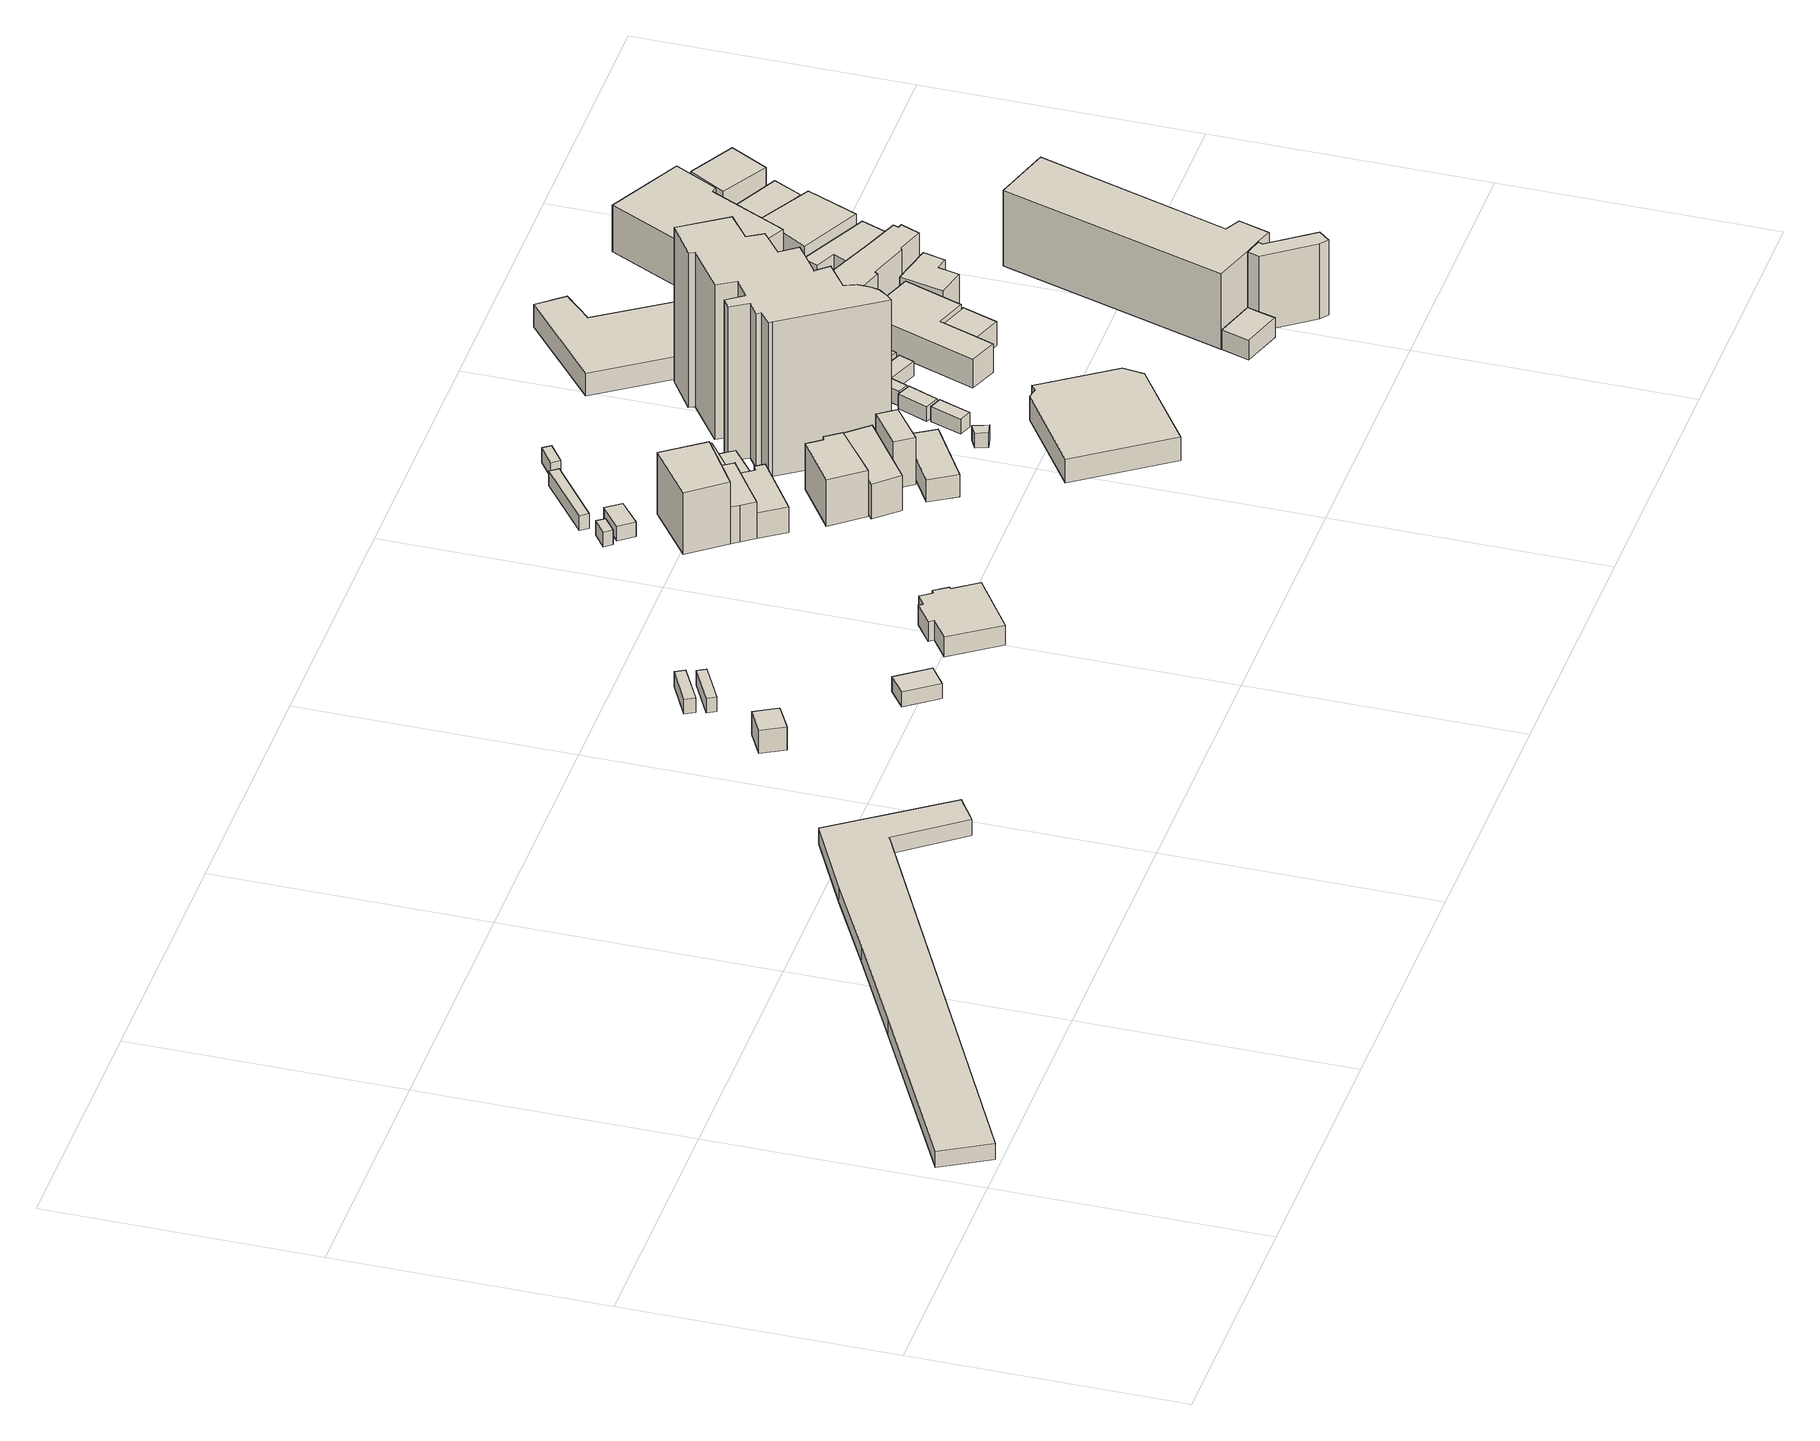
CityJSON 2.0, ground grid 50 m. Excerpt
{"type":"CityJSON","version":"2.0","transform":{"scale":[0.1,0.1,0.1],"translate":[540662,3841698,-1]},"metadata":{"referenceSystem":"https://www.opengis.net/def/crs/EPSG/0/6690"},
"CityObjects":{
"building1":{"type":"Building","attributes":{"計測周辺長":239.87,"1/2500図郭":15,"区名":"西淀川区","町丁目名称":"佃２丁目","街区番号":15,"class":"3003","usage":"431","measuredHeight":3.3,"storeysAboveGround":2,"BuildingDetailAttribute.buildingRoofEdgeArea":1099.23,"BuildingDetailAttribute.buildingStructureType":"610","BuildingDetailAttribute.buildingStructureOrgType":"2","BuildingDetailAttribute.detailedUsage":"1740","BuildingDetailAttribute.specifiedBuildingCoverageRate":0.8,"BuildingDetailAttribute.surveyYear":2017,"BuildingTsunamiRiskAttribute.description":"1","BuildingTsunamiRiskAttribute.rank":"1","BuildingTsunamiRiskAttribute.depth":0.44,"BuildingHighTideRiskAttribute.description":"1","BuildingHighTideRiskAttribute.rank":"3","BuildingHighTideRiskAttribute.depth":4.97,"BuildingIDAttribute.prefecture":"27","BuildingIDAttribute.city":"27113"},"geometry":[{"type":"Solid","lod":"1","boundaries":[[[[0,1,2,3,4,5,6,7,8]],[[7,9,10,8]],[[6,11,9,7]],[[5,12,11,6]],[[4,13,12,5]],[[3,14,13,4]],[[2,15,14,3]],[[1,16,15,2]],[[0,17,16,1]],[[8,10,17,0]],[[9,11,12,13,14,15,16,17,10]]]]}]},
"building2":{"type":"Building","attributes":{"計測周辺長":20.14,"1/2500図郭":15,"区名":"西淀川区","町丁目名称":"佃２丁目","class":"3001","usage":"431","measuredHeight":4.7,"storeysAboveGround":1,"BuildingDetailAttribute.buildingRoofEdgeArea":24.91,"BuildingDetailAttribute.buildingStructureType":"610","BuildingDetailAttribute.buildingStructureOrgType":"2","BuildingDetailAttribute.detailedUsage":"1720","BuildingDetailAttribute.specifiedBuildingCoverageRate":0.8,"BuildingDetailAttribute.surveyYear":2017,"BuildingTsunamiRiskAttribute.description":"1","BuildingTsunamiRiskAttribute.rank":"1","BuildingTsunamiRiskAttribute.depth":0.35,"BuildingHighTideRiskAttribute.description":"1","BuildingHighTideRiskAttribute.rank":"3","BuildingHighTideRiskAttribute.depth":4.13,"BuildingIDAttribute.prefecture":"27","BuildingIDAttribute.city":"27113"},"geometry":[{"type":"Solid","lod":"1","boundaries":[[[[18,19,20,21]],[[20,22,23,21]],[[19,24,22,20]],[[18,25,24,19]],[[21,23,25,18]],[[22,24,25,23]]]]}]},
"building3":{"type":"Building","attributes":{"class":"3001","BuildingDetailAttribute.specifiedBuildingCoverageRate":0.8,"BuildingDetailAttribute.surveyYear":2017,"BuildingTsunamiRiskAttribute.description":"1","BuildingTsunamiRiskAttribute.rank":"2","BuildingTsunamiRiskAttribute.depth":1.39,"BuildingHighTideRiskAttribute.description":"1","BuildingHighTideRiskAttribute.rank":"3","BuildingHighTideRiskAttribute.depth":4,"BuildingIDAttribute.prefecture":"27","BuildingIDAttribute.city":"27113"},"geometry":[{"type":"Solid","lod":"1","boundaries":[[[[26,27,28,29]],[[28,30,31,29]],[[27,32,30,28]],[[26,33,32,27]],[[29,31,33,26]],[[30,32,33,31]]]]}]},
"building4":{"type":"Building","attributes":{"class":"3001","BuildingDetailAttribute.specifiedBuildingCoverageRate":0.8,"BuildingDetailAttribute.surveyYear":2017,"BuildingTsunamiRiskAttribute.description":"1","BuildingTsunamiRiskAttribute.rank":"1","BuildingTsunamiRiskAttribute.depth":0.25,"BuildingHighTideRiskAttribute.description":"1","BuildingHighTideRiskAttribute.rank":"3","BuildingHighTideRiskAttribute.depth":4.58,"BuildingIDAttribute.prefecture":"27","BuildingIDAttribute.city":"27113"},"geometry":[{"type":"Solid","lod":"1","boundaries":[[[[34,35,36,37]],[[36,38,39,37]],[[35,40,38,36]],[[34,41,40,35]],[[37,39,41,34]],[[38,40,41,39]]]]}]},
"building5":{"type":"Building","attributes":{"class":"3003","BuildingDetailAttribute.specifiedBuildingCoverageRate":0.8,"BuildingDetailAttribute.surveyYear":2017,"BuildingTsunamiRiskAttribute.description":"1","BuildingTsunamiRiskAttribute.rank":"1","BuildingTsunamiRiskAttribute.depth":0.12,"BuildingHighTideRiskAttribute.description":"1","BuildingHighTideRiskAttribute.rank":"3","BuildingHighTideRiskAttribute.depth":4.39,"BuildingIDAttribute.prefecture":"27","BuildingIDAttribute.city":"27113"},"geometry":[{"type":"Solid","lod":"1","boundaries":[[[[42,43,44,45]],[[44,46,47,45]],[[43,48,46,44]],[[42,49,48,43]],[[45,47,49,42]],[[46,48,49,47]]]]}]},
"building6":{"type":"Building","attributes":{"計測周辺長":57.22,"1/2500図郭":15,"区名":"西淀川区","町丁目名称":"佃２丁目","街区番号":15,"class":"3001","usage":"402","measuredHeight":4,"storeysAboveGround":1,"BuildingDetailAttribute.buildingRoofEdgeArea":189.78,"BuildingDetailAttribute.buildingStructureType":"603","BuildingDetailAttribute.buildingStructureOrgType":"3","BuildingDetailAttribute.detailedUsage":"1260","BuildingDetailAttribute.specifiedBuildingCoverageRate":0.8,"BuildingDetailAttribute.surveyYear":2017,"BuildingTsunamiRiskAttribute.description":"1","BuildingTsunamiRiskAttribute.rank":"1","BuildingTsunamiRiskAttribute.depth":0.08,"BuildingHighTideRiskAttribute.description":"1","BuildingHighTideRiskAttribute.rank":"3","BuildingHighTideRiskAttribute.depth":4.15,"BuildingIDAttribute.prefecture":"27","BuildingIDAttribute.city":"27113"},"geometry":[{"type":"Solid","lod":"1","boundaries":[[[[50,51,52,53,54,55,56,57,58,59,60,61]],[[60,62,63,61]],[[59,64,62,60]],[[58,65,64,59]],[[57,66,65,58]],[[56,67,66,57]],[[55,68,67,56]],[[54,69,68,55]],[[53,70,69,54]],[[52,71,70,53]],[[51,72,71,52]],[[50,73,72,51]],[[61,63,73,50]],[[62,64,65,66,67,68,69,70,71,72,73,63]]]]}]},
"building7":{"type":"Building","attributes":{"class":"3001","BuildingDetailAttribute.specifiedBuildingCoverageRate":0.8,"BuildingDetailAttribute.surveyYear":2017,"BuildingTsunamiRiskAttribute.description":"1","BuildingTsunamiRiskAttribute.rank":"2","BuildingTsunamiRiskAttribute.depth":2.14,"BuildingHighTideRiskAttribute.description":"1","BuildingHighTideRiskAttribute.rank":"3","BuildingHighTideRiskAttribute.depth":3.78,"BuildingIDAttribute.prefecture":"27","BuildingIDAttribute.city":"27113"},"geometry":[{"type":"Solid","lod":"1","boundaries":[[[[74,75,76,77]],[[76,78,79,77]],[[75,80,78,76]],[[74,81,80,75]],[[77,79,81,74]],[[78,80,81,79]]]]}]},
"building8":{"type":"Building","attributes":{"計測周辺長":18.55,"1/2500図郭":15,"区名":"西淀川区","町丁目名称":"佃１丁目","class":"3001","usage":"454","storeysAboveGround":1,"BuildingDetailAttribute.buildingRoofEdgeArea":20.16,"BuildingDetailAttribute.buildingStructureType":"610","BuildingDetailAttribute.buildingStructureOrgType":"2","BuildingDetailAttribute.detailedUsage":"1930","BuildingDetailAttribute.specifiedBuildingCoverageRate":0.8,"BuildingDetailAttribute.surveyYear":2017,"BuildingTsunamiRiskAttribute.description":"1","BuildingTsunamiRiskAttribute.rank":"2","BuildingTsunamiRiskAttribute.depth":2.14,"BuildingHighTideRiskAttribute.description":"1","BuildingHighTideRiskAttribute.rank":"3","BuildingHighTideRiskAttribute.depth":3.78,"BuildingIDAttribute.prefecture":"27","BuildingIDAttribute.city":"27113"},"geometry":[{"type":"Solid","lod":"1","boundaries":[[[[82,83,84,85]],[[84,86,87,85]],[[83,88,86,84]],[[82,89,88,83]],[[85,87,89,82]],[[86,88,89,87]]]]}]},
"building9":{"type":"Building","attributes":{"計測周辺長":41.93,"1/2500図郭":15,"区名":"西淀川区","町丁目名称":"佃１丁目","街区番号":23,"class":"3002","usage":"401","measuredHeight":12.6,"storeysAboveGround":4,"BuildingDetailAttribute.buildingRoofEdgeArea":106.67,"BuildingDetailAttribute.buildingStructureType":"603","BuildingDetailAttribute.buildingStructureOrgType":"3","BuildingDetailAttribute.detailedUsage":"1310","BuildingDetailAttribute.specifiedBuildingCoverageRate":0.8,"BuildingDetailAttribute.surveyYear":2017,"BuildingTsunamiRiskAttribute.description":"1","BuildingTsunamiRiskAttribute.rank":"1","BuildingTsunamiRiskAttribute.depth":0.33,"BuildingHighTideRiskAttribute.description":"1","BuildingHighTideRiskAttribute.rank":"3","BuildingHighTideRiskAttribute.depth":4.12,"BuildingIDAttribute.prefecture":"27","BuildingIDAttribute.city":"27113"},"geometry":[{"type":"Solid","lod":"1","boundaries":[[[[90,91,92,93,94]],[[93,95,96,94]],[[92,97,95,93]],[[91,98,97,92]],[[90,99,98,91]],[[94,96,99,90]],[[95,97,98,99,96]]]]}]},
"building10":{"type":"Building","attributes":{"計測周辺長":32.79,"1/2500図郭":15,"区名":"西淀川区","町丁目名称":"佃１丁目","街区番号":23,"class":"3001","usage":"411","measuredHeight":7.5,"storeysAboveGround":2,"BuildingDetailAttribute.buildingRoofEdgeArea":53.53,"BuildingDetailAttribute.buildingStructureType":"601","BuildingDetailAttribute.buildingStructureOrgType":"1","BuildingDetailAttribute.detailedUsage":"1110","BuildingDetailAttribute.specifiedBuildingCoverageRate":0.8,"BuildingDetailAttribute.surveyYear":2017,"BuildingTsunamiRiskAttribute.description":"1","BuildingTsunamiRiskAttribute.rank":"1","BuildingTsunamiRiskAttribute.depth":0.33,"BuildingHighTideRiskAttribute.description":"1","BuildingHighTideRiskAttribute.rank":"3","BuildingHighTideRiskAttribute.depth":4.69,"BuildingIDAttribute.prefecture":"27","BuildingIDAttribute.city":"27113"},"geometry":[{"type":"Solid","lod":"1","boundaries":[[[[100,101,102,90,94,103,104]],[[103,105,106,104]],[[94,107,105,103]],[[90,108,107,94]],[[102,109,108,90]],[[101,110,109,102]],[[100,111,110,101]],[[104,106,111,100]],[[105,107,108,109,110,111,106]]]]}]},
"building11":{"type":"Building","attributes":{"計測周辺長":32.2,"1/2500図郭":15,"区名":"西淀川区","町丁目名称":"佃１丁目","街区番号":23,"class":"3001","usage":"411","measuredHeight":5.2,"storeysAboveGround":2,"BuildingDetailAttribute.buildingRoofEdgeArea":39.54,"BuildingDetailAttribute.buildingStructureType":"601","BuildingDetailAttribute.buildingStructureOrgType":"1","BuildingDetailAttribute.detailedUsage":"1110","BuildingDetailAttribute.specifiedBuildingCoverageRate":0.8,"BuildingDetailAttribute.surveyYear":2017,"BuildingTsunamiRiskAttribute.description":"1","BuildingTsunamiRiskAttribute.rank":"1","BuildingTsunamiRiskAttribute.depth":0.3,"BuildingHighTideRiskAttribute.description":"1","BuildingHighTideRiskAttribute.rank":"3","BuildingHighTideRiskAttribute.depth":4.68,"BuildingIDAttribute.prefecture":"27","BuildingIDAttribute.city":"27113"},"geometry":[{"type":"Solid","lod":"1","boundaries":[[[[100,104,112,113,114,115,101]],[[115,116,117,101]],[[114,118,116,115]],[[113,119,118,114]],[[112,120,119,113]],[[104,121,120,112]],[[100,122,121,104]],[[101,117,122,100]],[[116,118,119,120,121,122,117]]]]}]},
"building12":{"type":"Building","attributes":{"class":"3001","BuildingDetailAttribute.specifiedBuildingCoverageRate":0.8,"BuildingDetailAttribute.surveyYear":2017,"BuildingTsunamiRiskAttribute.description":"1","BuildingTsunamiRiskAttribute.rank":"2","BuildingTsunamiRiskAttribute.depth":0.59,"BuildingHighTideRiskAttribute.description":"1","BuildingHighTideRiskAttribute.rank":"3","BuildingHighTideRiskAttribute.depth":4.68,"BuildingIDAttribute.prefecture":"27","BuildingIDAttribute.city":"27113"},"geometry":[{"type":"Solid","lod":"1","boundaries":[[[[123,124,125,126]],[[125,127,128,126]],[[124,129,127,125]],[[123,130,129,124]],[[126,128,130,123]],[[127,129,130,128]]]]}]},
"building13":{"type":"Building","attributes":{"計測周辺長":37.91,"1/2500図郭":15,"区名":"西淀川区","町丁目名称":"佃１丁目","街区番号":23,"class":"3002","usage":"401","measuredHeight":9.4,"storeysAboveGround":3,"BuildingDetailAttribute.buildingRoofEdgeArea":82.55,"BuildingDetailAttribute.buildingStructureType":"610","BuildingDetailAttribute.buildingStructureOrgType":"2","BuildingDetailAttribute.detailedUsage":"1310","BuildingDetailAttribute.specifiedBuildingCoverageRate":0.8,"BuildingDetailAttribute.surveyYear":2017,"BuildingTsunamiRiskAttribute.description":"1","BuildingTsunamiRiskAttribute.rank":"1","BuildingTsunamiRiskAttribute.depth":0.35,"BuildingHighTideRiskAttribute.description":"1","BuildingHighTideRiskAttribute.rank":"3","BuildingHighTideRiskAttribute.depth":4.73,"BuildingIDAttribute.prefecture":"27","BuildingIDAttribute.city":"27113"},"geometry":[{"type":"Solid","lod":"1","boundaries":[[[[131,132,133,134,135,136]],[[135,137,138,136]],[[134,139,137,135]],[[133,140,139,134]],[[132,141,140,133]],[[131,142,141,132]],[[136,138,142,131]],[[137,139,140,141,142,138]]]]}]},
"building14":{"type":"Building","attributes":{"計測周辺長":42.14,"1/2500図郭":15,"区名":"西淀川区","町丁目名称":"佃１丁目","街区番号":23,"class":"3001","usage":"411","measuredHeight":7.2,"storeysAboveGround":2,"BuildingDetailAttribute.buildingRoofEdgeArea":87.61,"BuildingDetailAttribute.buildingStructureType":"610","BuildingDetailAttribute.buildingStructureOrgType":"2","BuildingDetailAttribute.detailedUsage":"1110","BuildingDetailAttribute.specifiedBuildingCoverageRate":0.8,"BuildingDetailAttribute.surveyYear":2017,"BuildingTsunamiRiskAttribute.description":"1","BuildingTsunamiRiskAttribute.rank":"1","BuildingTsunamiRiskAttribute.depth":0.31,"BuildingHighTideRiskAttribute.description":"1","BuildingHighTideRiskAttribute.rank":"3","BuildingHighTideRiskAttribute.depth":4.69,"BuildingIDAttribute.prefecture":"27","BuildingIDAttribute.city":"27113"},"geometry":[{"type":"Solid","lod":"1","boundaries":[[[[143,144,145,146]],[[145,147,148,146]],[[144,149,147,145]],[[143,150,149,144]],[[146,148,150,143]],[[147,149,150,148]]]]}]},
"building15":{"type":"Building","attributes":{"計測周辺長":30.3,"1/2500図郭":15,"区名":"西淀川区","町丁目名称":"佃１丁目","街区番号":23,"class":"3001","usage":"454","measuredHeight":6.1,"storeysAboveGround":2,"BuildingDetailAttribute.buildingRoofEdgeArea":57.11,"BuildingDetailAttribute.buildingStructureType":"601","BuildingDetailAttribute.buildingStructureOrgType":"1","BuildingDetailAttribute.detailedUsage":"1930","BuildingDetailAttribute.specifiedBuildingCoverageRate":0.8,"BuildingDetailAttribute.surveyYear":2017,"BuildingTsunamiRiskAttribute.description":"1","BuildingTsunamiRiskAttribute.rank":"1","BuildingTsunamiRiskAttribute.depth":0.33,"BuildingHighTideRiskAttribute.description":"1","BuildingHighTideRiskAttribute.rank":"3","BuildingHighTideRiskAttribute.depth":4.69,"BuildingIDAttribute.prefecture":"27","BuildingIDAttribute.city":"27113"},"geometry":[{"type":"Solid","lod":"1","boundaries":[[[[151,152,153,154]],[[153,155,156,154]],[[152,157,155,153]],[[151,158,157,152]],[[154,156,158,151]],[[155,157,158,156]]]]}]},
"building16":{"type":"Building","attributes":{"計測周辺長":22.69,"1/2500図郭":15,"区名":"西淀川区","町丁目名称":"佃１丁目","街区番号":23,"class":"3001","usage":"454","measuredHeight":3.6,"storeysAboveGround":1,"BuildingDetailAttribute.buildingRoofEdgeArea":30.31,"BuildingDetailAttribute.buildingStructureType":"601","BuildingDetailAttribute.buildingStructureOrgType":"1","BuildingDetailAttribute.detailedUsage":"1930","BuildingDetailAttribute.specifiedBuildingCoverageRate":0.8,"BuildingDetailAttribute.surveyYear":2017,"BuildingTsunamiRiskAttribute.description":"1","BuildingTsunamiRiskAttribute.rank":"2","BuildingTsunamiRiskAttribute.depth":0.5,"BuildingHighTideRiskAttribute.description":"1","BuildingHighTideRiskAttribute.rank":"3","BuildingHighTideRiskAttribute.depth":4.87,"BuildingIDAttribute.prefecture":"27","BuildingIDAttribute.city":"27113"},"geometry":[{"type":"Solid","lod":"1","boundaries":[[[[159,160,161,162]],[[161,163,164,162]],[[160,165,163,161]],[[159,166,165,160]],[[162,164,166,159]],[[163,165,166,164]]]]}]},
"building17":{"type":"Building","attributes":{"class":"3001","measuredHeight":4.6,"BuildingDetailAttribute.specifiedBuildingCoverageRate":0.8,"BuildingDetailAttribute.surveyYear":2017,"BuildingTsunamiRiskAttribute.description":"1","BuildingTsunamiRiskAttribute.rank":"1","BuildingTsunamiRiskAttribute.depth":0.32,"BuildingHighTideRiskAttribute.description":"1","BuildingHighTideRiskAttribute.rank":"3","BuildingHighTideRiskAttribute.depth":4.7,"BuildingIDAttribute.prefecture":"27","BuildingIDAttribute.city":"27113"},"geometry":[{"type":"Solid","lod":"1","boundaries":[[[[167,168,169,170]],[[169,171,172,170]],[[168,173,171,169]],[[167,174,173,168]],[[170,172,174,167]],[[171,173,174,172]]]]}]},
"building18":{"type":"Building","attributes":{"class":"3001","measuredHeight":9.5,"BuildingDetailAttribute.specifiedBuildingCoverageRate":0.8,"BuildingDetailAttribute.surveyYear":2017,"BuildingTsunamiRiskAttribute.description":"1","BuildingTsunamiRiskAttribute.rank":"1","BuildingTsunamiRiskAttribute.depth":0.32,"BuildingHighTideRiskAttribute.description":"1","BuildingHighTideRiskAttribute.rank":"3","BuildingHighTideRiskAttribute.depth":4.7,"BuildingIDAttribute.prefecture":"27","BuildingIDAttribute.city":"27113"},"geometry":[{"type":"Solid","lod":"1","boundaries":[[[[175,176,177,178]],[[177,179,180,178]],[[176,181,179,177]],[[175,182,181,176]],[[178,180,182,175]],[[179,181,182,180]]]]}]},
"building19":{"type":"Building","attributes":{"class":"3001","BuildingDetailAttribute.specifiedBuildingCoverageRate":0.8,"BuildingDetailAttribute.surveyYear":2017,"BuildingIDAttribute.prefecture":"27","BuildingIDAttribute.city":"27113"},"geometry":[{"type":"Solid","lod":"1","boundaries":[[[[183,184,185,186]],[[185,187,188,186]],[[184,189,187,185]],[[183,190,189,184]],[[186,188,190,183]],[[187,189,190,188]]]]}]},
"building20":{"type":"Building","attributes":{"class":"3001","BuildingDetailAttribute.specifiedBuildingCoverageRate":0.8,"BuildingDetailAttribute.surveyYear":2017,"BuildingTsunamiRiskAttribute.description":"1","BuildingTsunamiRiskAttribute.rank":"2","BuildingTsunamiRiskAttribute.depth":0.68,"BuildingHighTideRiskAttribute.description":"1","BuildingHighTideRiskAttribute.rank":"4","BuildingHighTideRiskAttribute.depth":5.05,"BuildingIDAttribute.prefecture":"27","BuildingIDAttribute.city":"27113"},"geometry":[{"type":"Solid","lod":"1","boundaries":[[[[191,192,193,194]],[[193,195,196,194]],[[192,197,195,193]],[[191,198,197,192]],[[194,196,198,191]],[[195,197,198,196]]]]}]},
"building21":{"type":"Building","attributes":{"計測周辺長":81.77,"1/2500図郭":15,"区名":"西淀川区","町丁目名称":"佃１丁目","街区番号":22,"class":"3001","usage":"402","measuredHeight":4.7,"storeysAboveGround":1,"BuildingDetailAttribute.buildingRoofEdgeArea":434.69,"BuildingDetailAttribute.buildingStructureType":"610","BuildingDetailAttribute.buildingStructureOrgType":"2","BuildingDetailAttribute.detailedUsage":"1260","BuildingDetailAttribute.specifiedBuildingCoverageRate":0.8,"BuildingDetailAttribute.surveyYear":2017,"BuildingTsunamiRiskAttribute.description":"1","BuildingTsunamiRiskAttribute.rank":"2","BuildingTsunamiRiskAttribute.depth":0.92,"BuildingHighTideRiskAttribute.description":"1","BuildingHighTideRiskAttribute.rank":"4","BuildingHighTideRiskAttribute.depth":5.3,"BuildingIDAttribute.prefecture":"27","BuildingIDAttribute.city":"27113"},"geometry":[{"type":"Solid","lod":"1","boundaries":[[[[199,200,201,202,203,204,205]],[[204,206,207,205]],[[203,208,206,204]],[[202,209,208,203]],[[201,210,209,202]],[[200,211,210,201]],[[199,212,211,200]],[[205,207,212,199]],[[206,208,209,210,211,212,207]]]]}]},
"building22":{"type":"Building","attributes":{"計測周辺長":120.35,"1/2500図郭":15,"区名":"西淀川区","町丁目名称":"佃１丁目","街区番号":23,"class":"3002","usage":"412","measuredHeight":31.6,"storeysAboveGround":8,"BuildingDetailAttribute.buildingRoofEdgeArea":484.05,"BuildingDetailAttribute.buildingStructureType":"603","BuildingDetailAttribute.buildingStructureOrgType":"3","BuildingDetailAttribute.detailedUsage":"1130","BuildingDetailAttribute.specifiedBuildingCoverageRate":0.8,"BuildingDetailAttribute.surveyYear":2017,"BuildingTsunamiRiskAttribute.description":"1","BuildingTsunamiRiskAttribute.rank":"1","BuildingTsunamiRiskAttribute.depth":0.41,"BuildingHighTideRiskAttribute.description":"1","BuildingHighTideRiskAttribute.rank":"3","BuildingHighTideRiskAttribute.depth":4.78,"BuildingIDAttribute.prefecture":"27","BuildingIDAttribute.city":"27113"},"geometry":[{"type":"Solid","lod":"1","boundaries":[[[[213,214,215,216,217,218,219,220,221,222,223,224,225,226,227,228,229,230,231,232,233,234,235,236,237,238,239,240,241]],[[240,242,243,241]],[[239,244,242,240]],[[238,245,244,239]],[[237,246,245,238]],[[236,247,246,237]],[[235,248,247,236]],[[234,249,248,235]],[[233,250,249,234]],[[232,251,250,233]],[[231,252,251,232]],[[230,253,252,231]],[[229,254,253,230]],[[228,255,254,229]],[[227,256,255,228]],[[226,257,256,227]],[[225,258,257,226]],[[224,259,258,225]],[[223,260,259,224]],[[222,261,260,223]],[[221,262,261,222]],[[220,263,262,221]],[[219,264,263,220]],[[218,265,264,219]],[[217,266,265,218]],[[216,267,266,217]],[[215,268,267,216]],[[214,269,268,215]],[[213,270,269,214]],[[241,243,270,213]],[[242,244,245,246,247,248,249,250,251,252,253,254,255,256,257,258,259,260,261,262,263,264,265,266,267,268,269,270,243]]]]}]},
"building23":{"type":"Building","attributes":{"class":"3001","BuildingDetailAttribute.specifiedBuildingCoverageRate":0.8,"BuildingDetailAttribute.surveyYear":2017,"BuildingTsunamiRiskAttribute.description":"1","BuildingTsunamiRiskAttribute.rank":"2","BuildingTsunamiRiskAttribute.depth":0.51,"BuildingHighTideRiskAttribute.description":"1","BuildingHighTideRiskAttribute.rank":"3","BuildingHighTideRiskAttribute.depth":4.88,"BuildingIDAttribute.prefecture":"27","BuildingIDAttribute.city":"27113"},"geometry":[{"type":"Solid","lod":"1","boundaries":[[[[271,272,273,274]],[[273,275,276,274]],[[272,277,275,273]],[[271,278,277,272]],[[274,276,278,271]],[[275,277,278,276]]]]}]},
"building24":{"type":"Building","attributes":{"class":"3001","BuildingDetailAttribute.specifiedBuildingCoverageRate":0.8,"BuildingDetailAttribute.surveyYear":2017,"BuildingTsunamiRiskAttribute.description":"1","BuildingTsunamiRiskAttribute.rank":"2","BuildingTsunamiRiskAttribute.depth":1.1,"BuildingHighTideRiskAttribute.description":"1","BuildingHighTideRiskAttribute.rank":"4","BuildingHighTideRiskAttribute.depth":5.47,"BuildingIDAttribute.prefecture":"27","BuildingIDAttribute.city":"27113"},"geometry":[{"type":"Solid","lod":"1","boundaries":[[[[279,280,281,282]],[[281,283,284,282]],[[280,285,283,281]],[[279,286,285,280]],[[282,284,286,279]],[[283,285,286,284]]]]}]},
"building25":{"type":"Building","attributes":{"class":"3001","BuildingDetailAttribute.specifiedBuildingCoverageRate":0.8,"BuildingDetailAttribute.surveyYear":2017,"BuildingTsunamiRiskAttribute.description":"1","BuildingTsunamiRiskAttribute.rank":"2","BuildingTsunamiRiskAttribute.depth":0.75,"BuildingHighTideRiskAttribute.description":"1","BuildingHighTideRiskAttribute.rank":"4","BuildingHighTideRiskAttribute.depth":5.12,"BuildingIDAttribute.prefecture":"27","BuildingIDAttribute.city":"27113"},"geometry":[{"type":"Solid","lod":"1","boundaries":[[[[287,288,289,290,291]],[[290,292,293,291]],[[289,294,292,290]],[[288,295,294,289]],[[287,296,295,288]],[[291,293,296,287]],[[292,294,295,296,293]]]]}]},
"building26":{"type":"Building","attributes":{"class":"3001","BuildingDetailAttribute.specifiedBuildingCoverageRate":0.8,"BuildingDetailAttribute.surveyYear":2017,"BuildingTsunamiRiskAttribute.description":"1","BuildingTsunamiRiskAttribute.rank":"2","BuildingTsunamiRiskAttribute.depth":0.75,"BuildingHighTideRiskAttribute.description":"1","BuildingHighTideRiskAttribute.rank":"4","BuildingHighTideRiskAttribute.depth":5.12,"BuildingIDAttribute.prefecture":"27","BuildingIDAttribute.city":"27113"},"geometry":[{"type":"Solid","lod":"1","boundaries":[[[[297,298,299,300]],[[299,301,302,300]],[[298,303,301,299]],[[297,304,303,298]],[[300,302,304,297]],[[301,303,304,302]]]]}]},
"building27":{"type":"Building","attributes":{"class":"3001","BuildingDetailAttribute.specifiedBuildingCoverageRate":0.8,"BuildingDetailAttribute.surveyYear":2017,"BuildingTsunamiRiskAttribute.description":"1","BuildingTsunamiRiskAttribute.rank":"2","BuildingTsunamiRiskAttribute.depth":0.53,"BuildingHighTideRiskAttribute.description":"1","BuildingHighTideRiskAttribute.rank":"3","BuildingHighTideRiskAttribute.depth":4.9,"BuildingIDAttribute.prefecture":"27","BuildingIDAttribute.city":"27113"},"geometry":[{"type":"Solid","lod":"1","boundaries":[[[[305,306,307,308]],[[307,309,310,308]],[[306,311,309,307]],[[305,312,311,306]],[[308,310,312,305]],[[309,311,312,310]]]]}]},
"building28":{"type":"Building","attributes":{"class":"3001","BuildingDetailAttribute.specifiedBuildingCoverageRate":0.8,"BuildingDetailAttribute.surveyYear":2017,"BuildingTsunamiRiskAttribute.description":"1","BuildingTsunamiRiskAttribute.rank":"2","BuildingTsunamiRiskAttribute.depth":1.44,"BuildingHighTideRiskAttribute.description":"1","BuildingHighTideRiskAttribute.rank":"4","BuildingHighTideRiskAttribute.depth":5.81,"BuildingIDAttribute.prefecture":"27","BuildingIDAttribute.city":"27113"},"geometry":[{"type":"Solid","lod":"1","boundaries":[[[[313,314,315,316]],[[315,317,318,316]],[[314,319,317,315]],[[313,320,319,314]],[[316,318,320,313]],[[317,319,320,318]]]]}]},
"building29":{"type":"Building","attributes":{"計測周辺長":98.23,"1/2500図郭":15,"区名":"西淀川区","町丁目名称":"佃１丁目","街区番号":23,"class":"3003","usage":"441","measuredHeight":4.6,"storeysAboveGround":1,"BuildingDetailAttribute.buildingRoofEdgeArea":436.34,"BuildingDetailAttribute.buildingStructureType":"610","BuildingDetailAttribute.buildingStructureOrgType":"2","BuildingDetailAttribute.detailedUsage":"1520","BuildingDetailAttribute.specifiedBuildingCoverageRate":0.8,"BuildingDetailAttribute.surveyYear":2017,"BuildingTsunamiRiskAttribute.description":"1","BuildingTsunamiRiskAttribute.rank":"2","BuildingTsunamiRiskAttribute.depth":0.85,"BuildingHighTideRiskAttribute.description":"1","BuildingHighTideRiskAttribute.rank":"4","BuildingHighTideRiskAttribute.depth":5.22,"BuildingIDAttribute.prefecture":"27","BuildingIDAttribute.city":"27113"},"geometry":[{"type":"Solid","lod":"1","boundaries":[[[[321,322,323,324,325,326]],[[325,327,328,326]],[[324,329,327,325]],[[323,330,329,324]],[[322,331,330,323]],[[321,332,331,322]],[[326,328,332,321]],[[327,329,330,331,332,328]]]]}]},
"building30":{"type":"Building","attributes":{"class":"3001","BuildingDetailAttribute.specifiedBuildingCoverageRate":0.8,"BuildingDetailAttribute.surveyYear":2017,"BuildingTsunamiRiskAttribute.description":"1","BuildingTsunamiRiskAttribute.rank":"2","BuildingTsunamiRiskAttribute.depth":0.97,"BuildingHighTideRiskAttribute.description":"1","BuildingHighTideRiskAttribute.rank":"4","BuildingHighTideRiskAttribute.depth":5.34,"BuildingIDAttribute.prefecture":"27","BuildingIDAttribute.city":"27113"},"geometry":[{"type":"Solid","lod":"1","boundaries":[[[[333,334,335,336]],[[335,337,338,336]],[[334,339,337,335]],[[333,340,339,334]],[[336,338,340,333]],[[337,339,340,338]]]]}]},
"building31":{"type":"Building","attributes":{"class":"3001","measuredHeight":5.8,"BuildingDetailAttribute.specifiedBuildingCoverageRate":0.8,"BuildingDetailAttribute.surveyYear":2017,"BuildingTsunamiRiskAttribute.description":"1","BuildingTsunamiRiskAttribute.rank":"2","BuildingTsunamiRiskAttribute.depth":1.94,"BuildingHighTideRiskAttribute.description":"1","BuildingHighTideRiskAttribute.rank":"4","BuildingHighTideRiskAttribute.depth":6.31,"BuildingIDAttribute.prefecture":"27","BuildingIDAttribute.city":"27113"},"geometry":[{"type":"Solid","lod":"1","boundaries":[[[[341,342,343,344,345,346,347]],[[346,348,349,347]],[[345,350,348,346]],[[344,351,350,345]],[[343,352,351,344]],[[342,353,352,343]],[[341,354,353,342]],[[347,349,354,341]],[[348,350,351,352,353,354,349]]]]}]},
"building32":{"type":"Building","attributes":{"class":"3003","measuredHeight":4.9,"BuildingDetailAttribute.specifiedBuildingCoverageRate":0.8,"BuildingDetailAttribute.surveyYear":2017,"BuildingTsunamiRiskAttribute.description":"1","BuildingTsunamiRiskAttribute.rank":"2","BuildingTsunamiRiskAttribute.depth":2.17,"BuildingHighTideRiskAttribute.description":"1","BuildingHighTideRiskAttribute.rank":"4","BuildingHighTideRiskAttribute.depth":6.54,"BuildingIDAttribute.prefecture":"27","BuildingIDAttribute.city":"27113"},"geometry":[{"type":"Solid","lod":"1","boundaries":[[[[346,345,355,356,347]],[[356,357,358,347]],[[355,359,357,356]],[[345,360,359,355]],[[346,361,360,345]],[[347,358,361,346]],[[357,359,360,361,358]]]]}]},
"building33":{"type":"Building","attributes":{"計測周辺長":26.51,"1/2500図郭":15,"区名":"西淀川区","町丁目名称":"佃１丁目","街区番号":21,"class":"3003","usage":"422","measuredHeight":3.9,"storeysAboveGround":1,"BuildingDetailAttribute.buildingRoofEdgeArea":42.59,"BuildingDetailAttribute.buildingStructureType":"603","BuildingDetailAttribute.buildingStructureOrgType":"3","BuildingDetailAttribute.detailedUsage":"1402","BuildingDetailAttribute.specifiedBuildingCoverageRate":0.8,"BuildingDetailAttribute.surveyYear":2017,"BuildingTsunamiRiskAttribute.description":"1","BuildingTsunamiRiskAttribute.rank":"2","BuildingTsunamiRiskAttribute.depth":2.11,"BuildingHighTideRiskAttribute.description":"1","BuildingHighTideRiskAttribute.rank":"4","BuildingHighTideRiskAttribute.depth":6.49,"BuildingIDAttribute.prefecture":"27","BuildingIDAttribute.city":"27113"},"geometry":[{"type":"Solid","lod":"1","boundaries":[[[[362,363,364,365,366]],[[365,367,368,366]],[[364,369,367,365]],[[363,370,369,364]],[[362,371,370,363]],[[366,368,371,362]],[[367,369,370,371,368]]]]}]},
"building34":{"type":"Building","attributes":{"計測周辺長":150.33,"1/2500図郭":15,"区名":"西淀川区","町丁目名称":"佃１丁目","街区番号":21,"class":"3003","usage":"422","measuredHeight":15.3,"storeysAboveGround":4,"BuildingDetailAttribute.buildingRoofEdgeArea":567.69,"BuildingDetailAttribute.buildingStructureType":"603","BuildingDetailAttribute.buildingStructureOrgType":"3","BuildingDetailAttribute.detailedUsage":"1402","BuildingDetailAttribute.specifiedBuildingCoverageRate":0.8,"BuildingDetailAttribute.surveyYear":2017,"BuildingTsunamiRiskAttribute.description":"1","BuildingTsunamiRiskAttribute.rank":"2","BuildingTsunamiRiskAttribute.depth":2.16,"BuildingHighTideRiskAttribute.description":"1","BuildingHighTideRiskAttribute.rank":"4","BuildingHighTideRiskAttribute.depth":6.54,"BuildingIDAttribute.prefecture":"27","BuildingIDAttribute.city":"27113"},"geometry":[{"type":"Solid","lod":"1","boundaries":[[[[372,373,374,375,376,363,362]],[[363,377,378,362]],[[376,379,377,363]],[[375,380,379,376]],[[374,381,380,375]],[[373,382,381,374]],[[372,383,382,373]],[[362,378,383,372]],[[377,379,380,381,382,383,378]]]]}]},
"building35":{"type":"Building","attributes":{"計測周辺長":75.46,"1/2500図郭":15,"区名":"西淀川区","町丁目名称":"佃１丁目","街区番号":24,"class":"3002","usage":"412","measuredHeight":8.8,"storeysAboveGround":3,"BuildingDetailAttribute.buildingRoofEdgeArea":197.5,"BuildingDetailAttribute.buildingStructureType":"603","BuildingDetailAttribute.buildingStructureOrgType":"3","BuildingDetailAttribute.detailedUsage":"1130","BuildingDetailAttribute.specifiedBuildingCoverageRate":0.8,"BuildingDetailAttribute.surveyYear":2017,"BuildingTsunamiRiskAttribute.description":"1","BuildingTsunamiRiskAttribute.rank":"2","BuildingTsunamiRiskAttribute.depth":1.49,"BuildingHighTideRiskAttribute.description":"1","BuildingHighTideRiskAttribute.rank":"4","BuildingHighTideRiskAttribute.depth":5.86,"BuildingIDAttribute.prefecture":"27","BuildingIDAttribute.city":"27113"},"geometry":[{"type":"Solid","lod":"1","boundaries":[[[[384,385,386,387,388,389,390,391,392,393,394,395]],[[394,396,397,395]],[[393,398,396,394]],[[392,399,398,393]],[[391,400,399,392]],[[390,401,400,391]],[[389,402,401,390]],[[388,403,402,389]],[[387,404,403,388]],[[386,405,404,387]],[[385,406,405,386]],[[384,407,406,385]],[[395,397,407,384]],[[396,398,399,400,401,402,403,404,405,406,407,397]]]]}]},
"building36":{"type":"Building","attributes":{"計測周辺長":22.94,"1/2500図郭":15,"区名":"西淀川区","町丁目名称":"佃１丁目","街区番号":24,"class":"3001","usage":"411","measuredHeight":5.7,"storeysAboveGround":2,"BuildingDetailAttribute.buildingRoofEdgeArea":28.19,"BuildingDetailAttribute.buildingStructureType":"601","BuildingDetailAttribute.buildingStructureOrgType":"1","BuildingDetailAttribute.detailedUsage":"1110","BuildingDetailAttribute.specifiedBuildingCoverageRate":0.8,"BuildingDetailAttribute.surveyYear":2017,"BuildingTsunamiRiskAttribute.description":"1","BuildingTsunamiRiskAttribute.rank":"2","BuildingTsunamiRiskAttribute.depth":0.86,"BuildingHighTideRiskAttribute.description":"1","BuildingHighTideRiskAttribute.rank":"4","BuildingHighTideRiskAttribute.depth":5.24,"BuildingIDAttribute.prefecture":"27","BuildingIDAttribute.city":"27113"},"geometry":[{"type":"Solid","lod":"1","boundaries":[[[[408,409,410,411,412,413]],[[412,414,415,413]],[[411,416,414,412]],[[410,417,416,411]],[[409,418,417,410]],[[408,419,418,409]],[[413,415,419,408]],[[414,416,417,418,419,415]]]]}]},
"building37":{"type":"Building","attributes":{"class":"3001","measuredHeight":6.1,"BuildingDetailAttribute.specifiedBuildingCoverageRate":0.8,"BuildingDetailAttribute.surveyYear":2017,"BuildingTsunamiRiskAttribute.description":"1","BuildingTsunamiRiskAttribute.rank":"2","BuildingTsunamiRiskAttribute.depth":2.21,"BuildingHighTideRiskAttribute.description":"1","BuildingHighTideRiskAttribute.rank":"4","BuildingHighTideRiskAttribute.depth":6.58,"BuildingIDAttribute.prefecture":"27","BuildingIDAttribute.city":"27113"},"geometry":[{"type":"Solid","lod":"1","boundaries":[[[[420,421,422,423,424,425]],[[424,426,427,425]],[[423,428,426,424]],[[422,429,428,423]],[[421,430,429,422]],[[420,431,430,421]],[[425,427,431,420]],[[426,428,429,430,431,427]]]]}]},
"building38":{"type":"Building","attributes":{"計測周辺長":11.77,"1/2500図郭":15,"区名":"西淀川区","町丁目名称":"佃１丁目","街区番号":24,"class":"3001","usage":"411","measuredHeight":3.1,"storeysAboveGround":1,"BuildingDetailAttribute.buildingRoofEdgeArea":8.59,"BuildingDetailAttribute.buildingStructureType":"610","BuildingDetailAttribute.buildingStructureOrgType":"2","BuildingDetailAttribute.detailedUsage":"1110","BuildingDetailAttribute.specifiedBuildingCoverageRate":0.8,"BuildingDetailAttribute.surveyYear":2017,"BuildingTsunamiRiskAttribute.description":"1","BuildingTsunamiRiskAttribute.rank":"2","BuildingTsunamiRiskAttribute.depth":0.86,"BuildingHighTideRiskAttribute.description":"1","BuildingHighTideRiskAttribute.rank":"4","BuildingHighTideRiskAttribute.depth":5.24,"BuildingIDAttribute.prefecture":"27","BuildingIDAttribute.city":"27113"},"geometry":[{"type":"Solid","lod":"1","boundaries":[[[[432,433,434,413]],[[434,435,436,413]],[[433,437,435,434]],[[432,438,437,433]],[[413,436,438,432]],[[435,437,438,436]]]]}]},
"building39":{"type":"Building","attributes":{"計測周辺長":115.07,"1/2500図郭":15,"区名":"西淀川区","町丁目名称":"佃１丁目","街区番号":21,"class":"3002","usage":"422","measuredHeight":15.4,"storeysAboveGround":4,"BuildingDetailAttribute.buildingRoofEdgeArea":508.91,"BuildingDetailAttribute.buildingStructureType":"603","BuildingDetailAttribute.buildingStructureOrgType":"3","BuildingDetailAttribute.detailedUsage":"1402","BuildingDetailAttribute.specifiedBuildingCoverageRate":0.8,"BuildingDetailAttribute.surveyYear":2017,"BuildingTsunamiRiskAttribute.description":"1","BuildingTsunamiRiskAttribute.rank":"2","BuildingTsunamiRiskAttribute.depth":2.03,"BuildingHighTideRiskAttribute.description":"1","BuildingHighTideRiskAttribute.rank":"4","BuildingHighTideRiskAttribute.depth":6.41,"BuildingIDAttribute.prefecture":"27","BuildingIDAttribute.city":"27113"},"geometry":[{"type":"Solid","lod":"1","boundaries":[[[[439,440,441,442,443,444,372,362]],[[372,445,446,362]],[[444,447,445,372]],[[443,448,447,444]],[[442,449,448,443]],[[441,450,449,442]],[[440,451,450,441]],[[439,452,451,440]],[[362,446,452,439]],[[445,447,448,449,450,451,452,446]]]]}]},
"building40":{"type":"Building","attributes":{"計測周辺長":43.63,"1/2500図郭":15,"区名":"西淀川区","町丁目名称":"佃１丁目","街区番号":24,"class":"3001","usage":"411","measuredHeight":4.9,"storeysAboveGround":1,"BuildingDetailAttribute.buildingRoofEdgeArea":87.41,"BuildingDetailAttribute.buildingStructureType":"601","BuildingDetailAttribute.buildingStructureOrgType":"1","BuildingDetailAttribute.detailedUsage":"1110","BuildingDetailAttribute.specifiedBuildingCoverageRate":0.8,"BuildingDetailAttribute.surveyYear":2017,"BuildingTsunamiRiskAttribute.description":"1","BuildingTsunamiRiskAttribute.rank":"2","BuildingTsunamiRiskAttribute.depth":1.54,"BuildingHighTideRiskAttribute.description":"1","BuildingHighTideRiskAttribute.rank":"4","BuildingHighTideRiskAttribute.depth":5.91,"BuildingIDAttribute.prefecture":"27","BuildingIDAttribute.city":"27113"},"geometry":[{"type":"Solid","lod":"1","boundaries":[[[[453,454,455,456,457,458,459,460]],[[459,461,462,460]],[[458,463,461,459]],[[457,464,463,458]],[[456,465,464,457]],[[455,466,465,456]],[[454,467,466,455]],[[453,468,467,454]],[[460,462,468,453]],[[461,463,464,465,466,467,468,462]]]]}]},
"building41":{"type":"Building","attributes":{"計測周辺長":81.78,"1/2500図郭":15,"区名":"西淀川区","町丁目名称":"佃１丁目","街区番号":24,"class":"3002","usage":"401","measuredHeight":9.5,"storeysAboveGround":2,"BuildingDetailAttribute.buildingRoofEdgeArea":375.12,"BuildingDetailAttribute.buildingStructureType":"610","BuildingDetailAttribute.buildingStructureOrgType":"2","BuildingDetailAttribute.detailedUsage":"1310","BuildingDetailAttribute.specifiedBuildingCoverageRate":0.8,"BuildingDetailAttribute.surveyYear":2017,"BuildingTsunamiRiskAttribute.description":"1","BuildingTsunamiRiskAttribute.rank":"2","BuildingTsunamiRiskAttribute.depth":1.33,"BuildingHighTideRiskAttribute.description":"1","BuildingHighTideRiskAttribute.rank":"4","BuildingHighTideRiskAttribute.depth":5.71,"BuildingIDAttribute.prefecture":"27","BuildingIDAttribute.city":"27113"},"geometry":[{"type":"Solid","lod":"1","boundaries":[[[[469,470,471,472,473,474]],[[473,475,476,474]],[[472,477,475,473]],[[471,478,477,472]],[[470,479,478,471]],[[469,480,479,470]],[[474,476,480,469]],[[475,477,478,479,480,476]]]]}]},
"building42":{"type":"Building","attributes":{"計測周辺長":45.13,"1/2500図郭":15,"区名":"西淀川区","町丁目名称":"佃１丁目","街区番号":24,"class":"3001","usage":"415","measuredHeight":6.4,"storeysAboveGround":2,"BuildingDetailAttribute.buildingRoofEdgeArea":126.56,"BuildingDetailAttribute.buildingStructureType":"610","BuildingDetailAttribute.buildingStructureOrgType":"2","BuildingDetailAttribute.detailedUsage":"1160","BuildingDetailAttribute.specifiedBuildingCoverageRate":0.8,"BuildingDetailAttribute.surveyYear":2017,"BuildingTsunamiRiskAttribute.description":"1","BuildingTsunamiRiskAttribute.rank":"2","BuildingTsunamiRiskAttribute.depth":2.39,"BuildingHighTideRiskAttribute.description":"1","BuildingHighTideRiskAttribute.rank":"4","BuildingHighTideRiskAttribute.depth":6.76,"BuildingIDAttribute.prefecture":"27","BuildingIDAttribute.city":"27113"},"geometry":[{"type":"Solid","lod":"1","boundaries":[[[[481,482,483,484]],[[483,485,486,484]],[[482,487,485,483]],[[481,488,487,482]],[[484,486,488,481]],[[485,487,488,486]]]]}]},
"building43":{"type":"Building","attributes":{"計測周辺長":31.53,"1/2500図郭":15,"区名":"西淀川区","町丁目名称":"佃１丁目","街区番号":24,"class":"3001","usage":"412","measuredHeight":5.9,"storeysAboveGround":2,"BuildingDetailAttribute.buildingRoofEdgeArea":58.31,"BuildingDetailAttribute.buildingStructureType":"601","BuildingDetailAttribute.buildingStructureOrgType":"1","BuildingDetailAttribute.detailedUsage":"1130","BuildingDetailAttribute.specifiedBuildingCoverageRate":0.8,"BuildingDetailAttribute.surveyYear":2017,"BuildingTsunamiRiskAttribute.description":"1","BuildingTsunamiRiskAttribute.rank":"2","BuildingTsunamiRiskAttribute.depth":2.2,"BuildingHighTideRiskAttribute.description":"1","BuildingHighTideRiskAttribute.rank":"4","BuildingHighTideRiskAttribute.depth":6.58,"BuildingIDAttribute.prefecture":"27","BuildingIDAttribute.city":"27113"},"geometry":[{"type":"Solid","lod":"1","boundaries":[[[[489,490,491,492]],[[491,493,494,492]],[[490,495,493,491]],[[489,496,495,490]],[[492,494,496,489]],[[493,495,496,494]]]]}]},
"building44":{"type":"Building","attributes":{"計測周辺長":35.51,"1/2500図郭":15,"区名":"西淀川区","町丁目名称":"佃１丁目","街区番号":24,"class":"3001","usage":"411","measuredHeight":7.6,"storeysAboveGround":2,"BuildingDetailAttribute.buildingRoofEdgeArea":77.94,"BuildingDetailAttribute.buildingStructureType":"601","BuildingDetailAttribute.buildingStructureOrgType":"1","BuildingDetailAttribute.detailedUsage":"1110","BuildingDetailAttribute.specifiedBuildingCoverageRate":0.8,"BuildingDetailAttribute.surveyYear":2017,"BuildingTsunamiRiskAttribute.description":"1","BuildingTsunamiRiskAttribute.rank":"2","BuildingTsunamiRiskAttribute.depth":2.36,"BuildingHighTideRiskAttribute.description":"1","BuildingHighTideRiskAttribute.rank":"4","BuildingHighTideRiskAttribute.depth":6.73,"BuildingIDAttribute.prefecture":"27","BuildingIDAttribute.city":"27113"},"geometry":[{"type":"Solid","lod":"1","boundaries":[[[[497,498,499,500]],[[499,501,502,500]],[[498,503,501,499]],[[497,504,503,498]],[[500,502,504,497]],[[501,503,504,502]]]]}]}
},
"vertices":[
[9,93,19],[352,276,19],[541,377,19],[693,460,19],[844,539,19],[988,335,19],[939,302,19],[850,419,19],[59,4,19],[850,419,52],[59,4,52],[939,302,52],[988,335,52],[844,539,52],[693,460,52],[541,377,52],[352,276,52],[9,93,52],
[1050,703,30],[1099,730,30],[1122,688,30],[1073,661,30],[1122,688,77],[1073,661,77],[1099,730,77],[1050,703,77],
[1122,854,31],[1194,892,31],[1204,875,31],[1132,836,31],[1204,875,61],[1132,836,61],[1194,892,61],[1122,854,61],
[1137,820,30],[1209,858,30],[1218,842,30],[1146,804,30],[1218,842,60],[1146,804,60],[1209,858,60],[1137,820,60],
[1252,515,25],[1290,543,25],[1333,485,25],[1294,457,25],[1333,485,55],[1294,457,55],[1290,543,55],[1252,515,55],
[1408,487,26],[1449,516,26],[1442,525,26],[1484,554,26],[1489,547,26],[1510,561,26],[1525,540,26],[1531,544,26],[1548,519,26],[1545,516,26],[1576,472,26],[1469,399,26],[1576,472,66],[1469,399,66],[1545,516,66],[1548,519,66],[1531,544,66],[1525,540,66],[1510,561,66],[1489,547,66],[1484,554,66],[1442,525,66],[1449,516,66],[1408,487,66],
[1540,1116,34],[1569,1137,34],[1579,1123,34],[1551,1102,34],[1579,1123,64],[1551,1102,64],[1569,1137,64],[1540,1116,64],
[1567,1100,31],[1613,1136,31],[1633,1109,31],[1588,1073,31],[1633,1109,61],[1588,1073,61],[1613,1136,61],[1567,1100,61],
[1625,921,21],[1574,987,21],[1673,1061,21],[1727,987,21],[1725,986,21],[1727,987,147],[1725,986,147],[1673,1061,147],[1574,987,147],[1625,921,147],
[1687,907,21],[1652,883,21],[1635,907,21],[1749,950,21],[1750,950,21],[1749,950,96],[1750,950,96],[1725,986,96],[1625,921,96],[1635,907,96],[1652,883,96],[1687,907,96],
[1771,919,21],[1780,925,21],[1791,909,21],[1684,837,21],[1684,837,73],[1652,883,73],[1791,909,73],[1780,925,73],[1771,919,73],[1750,950,73],[1687,907,73],
[1583,1170,27],[1693,1255,27],[1704,1240,27],[1594,1156,27],[1704,1240,57],[1594,1156,57],[1693,1255,57],[1583,1170,57],
[1716,781,23],[1807,844,23],[1826,818,23],[1834,821,23],[1855,793,23],[1762,722,23],[1855,793,117],[1762,722,117],[1834,821,117],[1826,818,117],[1807,844,117],[1716,781,117],
[1758,716,22],[1883,805,22],[1921,762,22],[1796,673,22],[1921,762,93],[1796,673,93],[1883,805,93],[1758,716,93],
[1711,1030,20],[1768,1075,20],[1814,1008,20],[1757,966,20],[1814,1008,81],[1757,966,81],[1768,1075,81],[1711,1030,81],
[1814,1008,21],[1838,974,21],[1783,931,21],[1757,966,21],[1783,931,56],[1757,966,56],[1838,974,56],[1814,1008,56],
[1832,642,21],[1947,713,21],[1977,664,21],[1862,593,21],[1977,664,66],[1862,593,66],[1947,713,66],[1832,642,66],
[1852,705,21],[1921,756,21],[1944,724,21],[1875,673,21],[1944,724,117],[1875,673,117],[1921,756,117],[1852,705,117],
[1713,1257,29],[1751,1284,29],[1761,1270,29],[1724,1243,29],[1761,1270,59],[1724,1243,59],[1751,1284,59],[1713,1257,59],
[2010,610,16],[2030,621,16],[2040,593,16],[2018,588,16],[2040,593,46],[2018,588,46],[2030,621,46],[2010,610,46],
[1964,440,10],[2121,548,10],[2141,544,10],[2152,553,10],[2242,423,10],[2237,383,10],[2079,274,10],[2237,383,58],[2079,274,58],[2242,423,58],[2152,553,58],[2141,544,58],[2121,548,58],[1964,440,58],
[1991,883,21],[2011,860,21],[1964,825,21],[1969,814,21],[1973,803,21],[1973,792,21],[1973,780,21],[1969,764,21],[1958,748,21],[1947,736,21],[1830,908,21],[1825,914,21],[1850,933,21],[1845,940,21],[1871,958,21],[1851,990,21],[1869,1003,21],[1891,972,21],[1926,996,21],[1905,1030,21],[1986,1087,21],[1981,1098,21],[2045,1141,21],[2101,1057,21],[2053,1020,21],[2070,991,21],[2026,956,21],[2049,925,21],[2029,910,21],[2049,925,336],[2029,910,336],[2026,956,336],[2070,991,336],[2053,1020,336],[2101,1057,336],[2045,1141,336],[1981,1098,336],[1986,1087,336],[1905,1030,336],[1926,996,336],[1891,972,336],[1869,1003,336],[1851,990,336],[1871,958,336],[1845,940,336],[1850,933,336],[1825,914,336],[1830,908,336],[1947,736,336],[1958,748,336],[1969,764,336],[1973,780,336],[1973,792,336],[1973,803,336],[1969,814,336],[1964,825,336],[2011,860,336],[1991,883,336],
[2048,646,11],[2069,704,11],[2093,695,11],[2072,637,11],[2093,695,41],[2072,637,41],[2069,704,41],[2048,646,41],
[2071,711,8],[2093,767,8],[2120,756,8],[2098,701,8],[2120,756,38],[2098,701,38],[2093,767,38],[2071,711,38],
[2145,817,7],[2122,760,7],[2102,769,7],[2125,825,7],[2133,822,7],[2125,825,37],[2133,822,37],[2102,769,37],[2122,760,37],[2145,817,37],
[2140,792,4],[2151,820,4],[2206,798,4],[2195,770,4],[2206,798,34],[2195,770,34],[2151,820,34],[2140,792,34],
[2164,897,8],[2176,893,8],[2145,817,8],[2133,822,8],[2145,817,38],[2133,822,38],[2176,893,38],[2164,897,38],
[2157,827,4],[2168,855,4],[2223,833,4],[2212,805,4],[2223,833,34],[2212,805,34],[2168,855,34],[2157,827,34],
[1971,1272,16],[2137,1411,16],[2175,1364,16],[2126,1314,16],[2209,1190,16],[2141,1022,16],[2209,1190,62],[2141,1022,62],[2126,1314,62],[2175,1364,62],[2137,1411,62],[1971,1272,62],
[2171,870,4],[2182,898,4],[2237,876,4],[2226,848,4],[2237,876,34],[2226,848,34],[2182,898,34],[2171,870,34],
[2244,647,3],[2191,667,3],[2268,876,3],[2376,837,3],[2337,729,3],[2281,749,3],[2258,685,3],[2281,749,61],[2258,685,61],[2337,729,61],[2376,837,61],[2268,876,61],[2191,667,61],[2244,647,61],
[2342,727,3],[2319,663,3],[2319,663,52],[2258,685,52],[2342,727,52],[2337,729,52],[2281,749,52],
[2489,278,2],[2482,257,2],[2473,226,2],[2398,250,2],[2415,301,2],[2398,250,42],[2415,301,42],[2473,226,42],[2482,257,42],[2489,278,42],
[2521,269,2],[2518,261,2],[2577,179,2],[2559,158,2],[2544,170,2],[2482,257,155],[2489,278,155],[2544,170,155],[2559,158,155],[2577,179,155],[2518,261,155],[2521,269,155],
[2174,932,1],[2204,1002,1],[2422,914,1],[2485,890,1],[2482,880,1],[2490,878,1],[2475,842,1],[2425,859,1],[2420,857,1],[2347,881,1],[2343,876,1],[2230,912,1],[2343,876,90],[2230,912,90],[2347,881,90],[2420,857,90],[2425,859,90],[2475,842,90],[2490,878,90],[2482,880,90],[2485,890,90],[2422,914,90],[2204,1002,90],[2174,932,90],
[2346,989,3],[2314,1001,3],[2306,988,3],[2291,996,3],[2318,1053,3],[2366,1031,3],[2318,1053,61],[2366,1031,61],[2291,996,61],[2306,988,61],[2314,1001,61],[2346,989,61],
[2363,768,2],[2381,849,2],[2460,831,2],[2450,790,2],[2426,795,2],[2417,756,2],[2426,795,63],[2417,756,63],[2450,790,63],[2460,831,63],[2381,849,63],[2363,768,63],
[2394,1017,3],[2384,991,3],[2356,1004,3],[2356,1004,34],[2366,1031,34],[2384,991,34],[2394,1017,34],
[2415,302,2],[2543,717,2],[2652,684,2],[2541,331,2],[2569,316,2],[2551,259,2],[2521,269,156],[2489,278,156],[2551,259,156],[2569,316,156],[2541,331,156],[2652,684,156],[2543,717,156],[2415,302,156],
[2507,895,1],[2460,915,1],[2409,937,1],[2429,977,1],[2391,994,1],[2404,1022,1],[2534,958,1],[2517,915,1],[2534,958,51],[2517,915,51],[2404,1022,51],[2391,994,51],[2429,977,51],[2409,937,51],[2460,915,51],[2507,895,51],
[2283,1123,3],[2398,1351,3],[2536,1280,3],[2494,1200,3],[2482,1202,3],[2411,1059,3],[2482,1202,98],[2411,1059,98],[2494,1200,98],[2536,1280,98],[2398,1351,98],[2283,1123,98],
[2573,1063,1],[2532,968,1],[2419,1024,1],[2475,1117,1],[2419,1024,65],[2475,1117,65],[2532,968,65],[2573,1063,65],
[2502,1170,3],[2590,1126,3],[2563,1073,3],[2475,1117,3],[2563,1073,62],[2475,1117,62],[2590,1126,62],[2502,1170,62],
[2514,1193,2],[2554,1261,2],[2639,1214,2],[2600,1144,2],[2639,1214,78],[2600,1144,78],[2554,1261,78],[2514,1193,78]
]}
